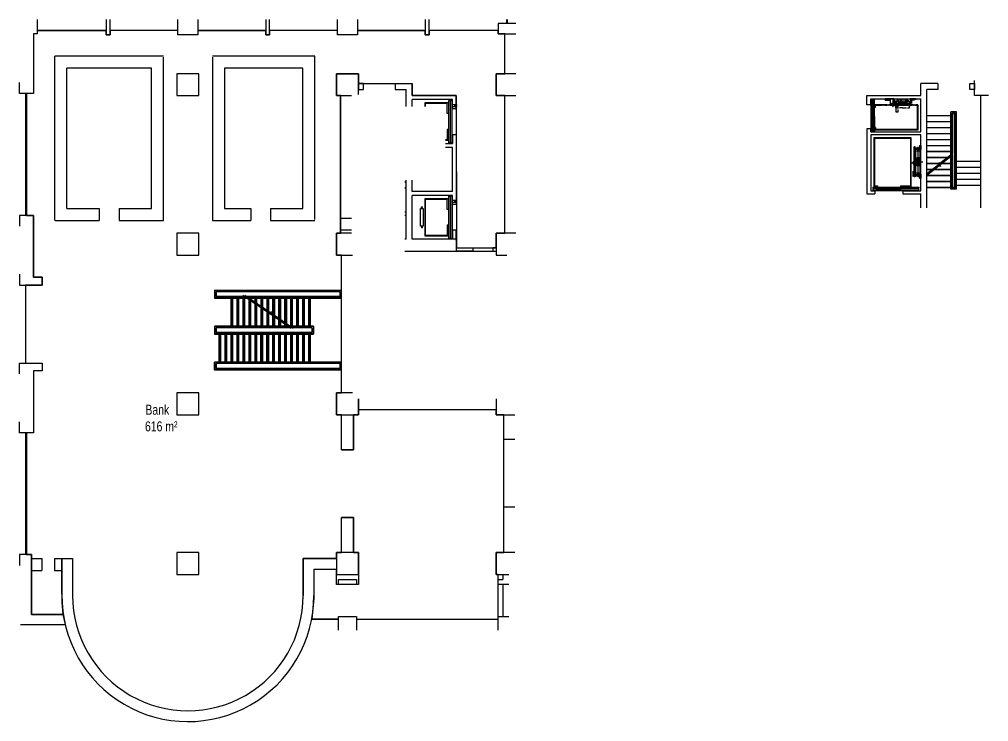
# Model space of a CAD drawing. Header units: millimetres. Extents: x 1343265 to 1391865, y 181709 to 216899.
import ezdxf

# ---------------------------------------------------------------- set-up
doc = ezdxf.new("R2010")
doc.units = ezdxf.units.MM
doc.linetypes.add('HIDDEN2', pattern=[4.7625, 3.175, -1.5875])
doc.linetypes.add('PHANTOMX2', pattern=[127, 63.5, -12.7, 12.7, -12.7, 12.7, -12.7])
doc.layers.add('Beton', color=85, linetype='Continuous', lineweight=5)
for name, color, linetype in [('Bunker divarlar', 85, 'Continuous'), ('Divar-esas', 7, 'Continuous'), ('Divar-komek', 7, 'Continuous'), ('Lift', 7, 'Continuous'), ('Meheccer', 7, 'Continuous'), ('OFFICE_BOUNDARY', 3, 'Continuous'), ('Pillekan', 7, 'Continuous'), ('plita 2', 7, 'Continuous'), ('sutun1', 7, 'Continuous')]:
    doc.layers.add(name, color=color, linetype=linetype)
doc.styles.add('Yazilar', font='txt', dxfattribs={"width": 0.75})

msp = doc.modelspace()

# ---------------------------------------------------------------- linework, layer by layer
for p, q in [((1363436, 207489), (1363410, 207489)), ((1363410, 207485), (1363410, 207489)), ((1363432, 207485), (1363410, 207485)), ((1363436, 207433), (1363436, 207481)), ((1363440, 207437), (1363440, 207485)), ((1363460, 207429), (1363440, 207429)), ((1363456, 207433), (1363444, 207433)), ((1363460, 207437), (1363460, 207485)), ((1363490, 207489), (1363464, 207489)), ((1363464, 207433), (1363464, 207481)), ((1363490, 207485), (1363468, 207485)), ((1363490, 207485), (1363490, 207489)), ((1363410, 206473), (1363410, 206469)), ((1363410, 206473), (1363432, 206473)), ((1363410, 206469), (1363436, 206469)), ((1363436, 206525), (1363436, 206477)), ((1363440, 206529), (1363460, 206529)), ((1363440, 206521), (1363440, 206473)), ((1363444, 206525), (1363456, 206525)), ((1363460, 206521), (1363460, 206473)), ((1363464, 206525), (1363464, 206477)), ((1363464, 206469), (1363490, 206469)), ((1363468, 206473), (1363490, 206473)), ((1363490, 206473), (1363490, 206469))]:
    msp.add_line(p, q)
at = {"extrusion": (0, 0, -1)}
for centre, start, end in [((-1363432, 207481), 90, 180), ((-1363436, 207485), 90, 180), ((-1363440, 207433), -90, 0), ((-1363444, 207437), -90, 0), ((-1363456, 207437), 180, -90), ((-1363464, 207485), 0, 90), ((-1363460, 207433), 180, -90), ((-1363468, 207481), 0, 90), ((-1363432, 206477), 180, -90), ((-1363440, 206525), 0, 90), ((-1363436, 206473), 180, -90), ((-1363444, 206521), 0, 90), ((-1363456, 206521), 90, 180), ((-1363460, 206525), 90, 180), ((-1363464, 206473), -90, 0), ((-1363468, 206477), -90, 0)]:
    msp.add_arc(centre, 4, start, end, dxfattribs=at)
at = {"layer": 'Beton', "linetype": 'HIDDEN2'}
for p, q in [((1353865, 201529), (1353865, 202929)), ((1353915, 201529), (1353915, 202929)), ((1354165, 201529), (1354165, 202929)), ((1354215, 201529), (1354215, 202929)), ((1354465, 201529), (1354465, 202929)), ((1354515, 201529), (1354515, 202929)), ((1354765, 201529), (1354765, 202869)), ((1354815, 202905), (1354815, 202929)), ((1354815, 201529), (1354815, 202835)), ((1355065, 202734), (1355065, 202929)), ((1355065, 201529), (1355065, 202664)), ((1355115, 202700), (1355115, 202929)), ((1355365, 202529), (1355365, 202929)), ((1355415, 202495), (1355415, 202929)), ((1355665, 202324), (1355665, 202929)), ((1355715, 202290), (1355715, 202929)), ((1355965, 202119), (1355965, 202929)), ((1356015, 202085), (1356015, 202929)), ((1356265, 201914), (1356265, 202929)), ((1356315, 201879), (1356315, 202929)), ((1356565, 201709), (1356565, 202929)), ((1356615, 201674), (1356615, 202929)), ((1356865, 201529), (1356865, 202929)), ((1356915, 201529), (1356915, 202929)), ((1357165, 201529), (1357165, 202929)), ((1357215, 201529), (1357215, 202929)), ((1357465, 201529), (1357465, 202929)), ((1357515, 201529), (1357515, 202929)), ((1357765, 201529), (1357765, 202929)), ((1357815, 201529), (1357815, 202929)), ((1355115, 201529), (1355115, 202630)), ((1355365, 201529), (1355365, 202459)), ((1355415, 201529), (1355415, 202425)), ((1355665, 201529), (1355665, 202254)), ((1355715, 201529), (1355715, 202219)), ((1355965, 201529), (1355965, 202049)), ((1356015, 201529), (1356015, 202014)), ((1356265, 201529), (1356265, 201843)), ((1356315, 201529), (1356315, 201809)), ((1356565, 201529), (1356565, 201638)), ((1356615, 201529), (1356615, 201604)), ((1353315, 201129), (1353315, 199729)), ((1353365, 201129), (1353365, 199729)), ((1353615, 201129), (1353615, 199729)), ((1353665, 201129), (1353665, 199729)), ((1353915, 201129), (1353915, 199729)), ((1353965, 201129), (1353965, 199729)), ((1354215, 201129), (1354215, 199729)), ((1354265, 201129), (1354265, 199729)), ((1354515, 201129), (1354515, 199729)), ((1354565, 201129), (1354565, 199729)), ((1354815, 201129), (1354815, 199729)), ((1354865, 201129), (1354865, 199729)), ((1355115, 201129), (1355115, 199729)), ((1355165, 201129), (1355165, 199729)), ((1355415, 201129), (1355415, 199729)), ((1355465, 201129), (1355465, 199729)), ((1355715, 201129), (1355715, 199729)), ((1355765, 201129), (1355765, 199729)), ((1356015, 201129), (1356015, 199729)), ((1356065, 201129), (1356065, 199729)), ((1356315, 201129), (1356315, 199729)), ((1356365, 201129), (1356365, 199729)), ((1356615, 201129), (1356615, 199729)), ((1356665, 201129), (1356665, 199729)), ((1356915, 201129), (1356915, 199729)), ((1356965, 201129), (1356965, 199729)), ((1357215, 201129), (1357215, 199729)), ((1357265, 201129), (1357265, 199729)), ((1357515, 201129), (1357515, 199729)), ((1357565, 201129), (1357565, 199729)), ((1357815, 201129), (1357815, 199729)), ((1357865, 201129), (1357865, 199729))]:
    msp.add_line(p, q, dxfattribs=at)
at = {"layer": 'Bunker divarlar'}
for p, q in [((1345045, 206829), (1345045, 215059)), ((1346276, 215059), (1345045, 215059)), ((1350485, 215059), (1345345, 215059)), ((1350485, 206829), (1350485, 215009)), ((1358085, 215059), (1352945, 215059)), ((1352945, 215009), (1352945, 206829)), ((1358085, 206879), (1358085, 215059)), ((1345645, 207429), (1345645, 214459)), ((1349885, 214459), (1345645, 214459)), ((1349885, 207429), (1349885, 214459)), ((1357485, 214459), (1353545, 214459)), ((1353545, 214459), (1353545, 207429)), ((1357485, 207429), (1357485, 214459)), ((1345645, 207429), (1347265, 207429)), ((1348265, 207429), (1349885, 207429)), ((1353545, 207429), (1354865, 207429)), ((1355865, 207429), (1357485, 207429)), ((1345057, 206829), (1347265, 206829)), ((1348265, 206829), (1350485, 206829)), ((1352945, 206829), (1354865, 206829)), ((1355865, 206829), (1358085, 206829))]:
    msp.add_line(p, q, dxfattribs=at)
for points in [[(1347265, 207429), (1347265, 206829)], [(1348265, 207429), (1348265, 206829)], [(1354865, 207429), (1354865, 206829)], [(1355865, 207429), (1355865, 206829)]]:
    msp.add_lwpolyline(points, dxfattribs=at)
at = {"layer": 'Divar-esas'}
for p, q in [((1362665, 207239), (1362585, 207239)), ((1362665, 207079), (1362585, 207079))]:
    msp.add_line(p, q, dxfattribs=at)
at = {"layer": 'Divar-komek'}
msp.add_line((1359365, 206929), (1359365, 206329), dxfattribs=at)
at = {"layer": 'Lift'}
for p, q in [((1385985, 212904), (1386045, 212904)), ((1385985, 211304), (1385985, 212904)), ((1386045, 212904), (1386045, 212029)), ((1386135, 212909), (1386075, 212909)), ((1386075, 212029), (1386075, 212909)), ((1386135, 212029), (1386135, 212909)), ((1386681, 212859), (1386681, 212929)), ((1363590, 212710), (1363590, 212529)), ((1364800, 212710), (1363590, 212710)), ((1363620, 212679), (1363620, 212529)), ((1364720, 212679), (1363620, 212679)), ((1364720, 212179), (1364720, 212679)), ((1364800, 210719), (1364800, 212839)), ((1364800, 212839), (1364860, 212839)), ((1364860, 212839), (1364860, 210719)), ((1364890, 210709), (1364890, 212849)), ((1364890, 212849), (1364945, 212849)), ((1364890, 212849), (1364945, 212849)), ((1364945, 212849), (1364945, 210709)), ((1385994, 212029), (1385994, 212579)), ((1385994, 212579), (1386026, 212579)), ((1386026, 212029), (1386026, 212579)), ((1386099, 212579), (1386131, 212579)), ((1386099, 212029), (1386099, 212579)), ((1386131, 212029), (1386131, 212579)), ((1386190, 212479), (1386135, 212479)), ((1386190, 212479), (1386190, 212579)), ((1388290, 212579), (1388290, 211379)), ((1388320, 212610), (1388320, 211348)), ((1364800, 212179), (1364720, 212179)), ((1385994, 212029), (1385994, 211529)), ((1385994, 212029), (1386026, 212029)), ((1386026, 212029), (1386026, 211529)), ((1386045, 211304), (1386045, 212029)), ((1386075, 212029), (1386075, 211299)), ((1386099, 212029), (1386131, 212029)), ((1386099, 212029), (1386099, 211529)), ((1386131, 212029), (1386131, 211529)), ((1386135, 212029), (1386135, 211299)), ((1385994, 211529), (1386026, 211529)), ((1386099, 211529), (1386131, 211529)), ((1386190, 211479), (1386135, 211479)), ((1386190, 211479), (1386190, 211379)), ((1364800, 211379), (1364720, 211379)), ((1364720, 211379), (1364720, 210879)), ((1385985, 211304), (1386045, 211304)), ((1386135, 211299), (1386075, 211299)), ((1386109, 210984), (1386109, 208499)), ((1386109, 210984), (1387971, 210984)), ((1388320, 211348), (1386135, 211348)), ((1386140, 210954), (1386140, 208554)), ((1386140, 210954), (1387940, 210954)), ((1388290, 211379), (1386190, 211379)), ((1387940, 210954), (1387940, 208554)), ((1387971, 210984), (1387971, 208499)), ((1364627, 210879), (1364720, 210879)), ((1364627, 210848), (1364800, 210848)), ((1364860, 210719), (1364800, 210719)), ((1364945, 210709), (1364890, 210709)), ((1388189, 210506), (1388139, 210506)), ((1388139, 209016), (1388139, 210506)), ((1388142, 209016), (1388142, 210506)), ((1388149, 210465), (1388455, 210465)), ((1388149, 210400), (1388149, 210465)), ((1388189, 210465), (1388189, 210506)), ((1388324, 210511), (1388324, 209011)), ((1388400, 210585), (1388400, 210465)), ((1388400, 210585), (1388465, 210585)), ((1388455, 210465), (1388455, 210400)), ((1388459, 210585), (1388459, 210385)), ((1388465, 210585), (1388465, 210385)), ((1388149, 210406), (1388455, 210406)), ((1388149, 210400), (1388455, 210400)), ((1388189, 210400), (1388189, 209122)), ((1388219, 210311), (1388429, 210311)), ((1388219, 209211), (1388219, 210311)), ((1388258, 209961), (1388258, 209561)), ((1388391, 209961), (1388258, 209961)), ((1388261, 210400), (1388388, 210400)), ((1388261, 210396), (1388261, 210400)), ((1388313, 210389), (1388264, 210392)), ((1388316, 210312), (1388316, 210355)), ((1388317, 210311), (1388316, 210312)), ((1388331, 210311), (1388317, 210311)), ((1388331, 210311), (1388317, 210311)), ((1388319, 210360), (1388319, 210382)), ((1388329, 210360), (1388329, 210382)), ((1388331, 210311), (1388332, 210312)), ((1388332, 210312), (1388332, 210355)), ((1388384, 210392), (1388336, 210389)), ((1388388, 210396), (1388388, 210400)), ((1388391, 209961), (1388391, 209561)), ((1388400, 210400), (1388400, 210385)), ((1388400, 210385), (1388465, 210385)), ((1388429, 209211), (1388429, 210311)), ((1388010, 209718), (1388011, 209719)), ((1388010, 209718), (1388010, 209704)), ((1388010, 209718), (1388010, 209704)), ((1388010, 209704), (1388010, 209718)), ((1388010, 209704), (1388011, 209703)), ((1388011, 209719), (1388055, 209719)), ((1388011, 209703), (1388055, 209703)), ((1388059, 209716), (1388081, 209716)), ((1388059, 209706), (1388081, 209706)), ((1388091, 209771), (1388088, 209722)), ((1388088, 209699), (1388091, 209651)), ((1388095, 209774), (1388099, 209774)), ((1388095, 209647), (1388099, 209647)), ((1388099, 209647), (1388099, 209774)), ((1388169, 209761), (1388565, 209761)), ((1388391, 209561), (1388258, 209561)), ((1388045, 209261), (1388105, 209261)), ((1388045, 209061), (1388105, 209061)), ((1388075, 209031), (1388075, 209291)), ((1388189, 209016), (1388139, 209016)), ((1388149, 209057), (1388149, 209122)), ((1388149, 209122), (1388455, 209122)), ((1388149, 209116), (1388455, 209116)), ((1388149, 209057), (1388455, 209057)), ((1388189, 209057), (1388189, 209016)), ((1388219, 209211), (1388429, 209211)), ((1388261, 209126), (1388261, 209122)), ((1388261, 209122), (1388388, 209122)), ((1388313, 209133), (1388264, 209130)), ((1388317, 209211), (1388316, 209210)), ((1388316, 209210), (1388316, 209166)), ((1388331, 209211), (1388317, 209211)), ((1388331, 209211), (1388317, 209211)), ((1388319, 209162), (1388319, 209140)), ((1388329, 209162), (1388329, 209140)), ((1388331, 209211), (1388332, 209210)), ((1388332, 209210), (1388332, 209166)), ((1388384, 209130), (1388336, 209133)), ((1388388, 209126), (1388388, 209122)), ((1388400, 209137), (1388465, 209137)), ((1388400, 209122), (1388400, 209137)), ((1388400, 208937), (1388400, 209057)), ((1388455, 209057), (1388455, 209122)), ((1388459, 208937), (1388459, 209137)), ((1388465, 209137), (1388465, 208937)), ((1386065, 208499), (1386065, 208439)), ((1386065, 208499), (1388365, 208499)), ((1386140, 208554), (1386290, 208554)), ((1386265, 208463), (1386265, 208495)), ((1386265, 208495), (1387465, 208495)), ((1386290, 208554), (1386290, 208499)), ((1386865, 208463), (1386865, 208495)), ((1387440, 208554), (1387940, 208554)), ((1387440, 208554), (1387440, 208499)), ((1387465, 208463), (1387465, 208495)), ((1388365, 208499), (1388365, 208439)), ((1388400, 208937), (1388465, 208937)), ((1364800, 205919), (1364800, 208039)), ((1364800, 208039), (1364860, 208039)), ((1364860, 208039), (1364860, 205919)), ((1364890, 205909), (1364890, 208049)), ((1364890, 208049), (1364945, 208049)), ((1364890, 208049), (1364945, 208049)), ((1364945, 208049), (1364945, 205909)), ((1386065, 208439), (1388365, 208439)), ((1386070, 208349), (1386070, 208409)), ((1388360, 208409), (1386070, 208409)), ((1386070, 208349), (1388360, 208349)), ((1386265, 208463), (1387465, 208463)), ((1387465, 208390), (1386265, 208390)), ((1386265, 208358), (1386265, 208390)), ((1387465, 208358), (1386265, 208358)), ((1386865, 208358), (1386865, 208390)), ((1387465, 208358), (1387465, 208390)), ((1388360, 208349), (1388360, 208409)), ((1363590, 207910), (1363590, 206048)), ((1364800, 207910), (1363590, 207910)), ((1363620, 207879), (1363620, 206079)), ((1364720, 207879), (1363620, 207879)), ((1364720, 207379), (1364720, 207879)), ((1364800, 207379), (1364720, 207379)), ((1364800, 206579), (1364720, 206579)), ((1364720, 206579), (1364720, 206079)), ((1363620, 206079), (1364720, 206079)), ((1363590, 206048), (1364800, 206048)), ((1364860, 205919), (1364800, 205919)), ((1364945, 205909), (1364890, 205909))]:
    msp.add_line(p, q, dxfattribs=at)
at = {"layer": 'Lift', "linetype": 'PHANTOMX2', "ltscale": 2}
for p, q in [((1386681, 212929), (1387151, 212929)), ((1387073, 212716), (1387073, 212929)), ((1387083, 212716), (1387083, 212929)), ((1387151, 212621), (1387151, 212929)), ((1387803, 212885), (1387303, 212885)), ((1387303, 212819), (1387303, 212885)), ((1387803, 212819), (1387803, 212885)), ((1387935, 212929), (1387935, 212864)), ((1387935, 212929), (1388200, 212929)), ((1388003, 212716), (1388003, 212929)), ((1388013, 212716), (1388013, 212929)), ((1388200, 212929), (1388200, 212864)), ((1388320, 212610), (1386135, 212610)), ((1388290, 212579), (1386190, 212579)), ((1386681, 212859), (1386956, 212859)), ((1386946, 212849), (1386956, 212849)), ((1386946, 212621), (1386946, 212849)), ((1386946, 212621), (1386958, 212621)), ((1387118, 212686), (1386958, 212686)), ((1386958, 212591), (1386958, 212686)), ((1387153, 212595), (1386958, 212595)), ((1387153, 212591), (1386958, 212591)), ((1387078, 212591), (1387034, 212591)), ((1387034, 212591), (1387034, 212590)), ((1387041, 212582), (1387070, 212580)), ((1387070, 212562), (1387074, 212566)), ((1387070, 212530), (1387070, 212562)), ((1387070, 212530), (1387071, 212529)), ((1387078, 212529), (1387071, 212529)), ((1387074, 212566), (1387074, 212575)), ((1387078, 212591), (1387123, 212591)), ((1387078, 212529), (1387085, 212529)), ((1387082, 212566), (1387082, 212575)), ((1387086, 212562), (1387082, 212566)), ((1387086, 212530), (1387085, 212529)), ((1387086, 212530), (1387086, 212562)), ((1387115, 212582), (1387087, 212580)), ((1387118, 212628), (1387118, 212686)), ((1387123, 212591), (1387123, 212590)), ((1387153, 212621), (1387125, 212621)), ((1387126, 212621), (1387151, 212621)), ((1387151, 212827), (1387166, 212827)), ((1387151, 212642), (1387166, 212642)), ((1387153, 212591), (1387153, 212621)), ((1387162, 212827), (1387162, 212642)), ((1387166, 212642), (1387166, 212827)), ((1387166, 212735), (1387166, 212779)), ((1387166, 212779), (1387167, 212779)), ((1387166, 212735), (1387166, 212690)), ((1387166, 212690), (1387167, 212690)), ((1387175, 212772), (1387177, 212743)), ((1387175, 212698), (1387177, 212726)), ((1387191, 212739), (1387182, 212739)), ((1387191, 212731), (1387182, 212731)), ((1387195, 212743), (1387191, 212739)), ((1387195, 212727), (1387191, 212731)), ((1387198, 212759), (1387193, 212759)), ((1387193, 212753), (1387193, 212759)), ((1387196, 212753), (1387193, 212753)), ((1387199, 212716), (1387194, 212716)), ((1387194, 212710), (1387194, 212716)), ((1387198, 212710), (1387194, 212710)), ((1387227, 212743), (1387195, 212743)), ((1387227, 212727), (1387195, 212727)), ((1387196, 212753), (1387196, 212743)), ((1387229, 212743), (1387196, 212743)), ((1387198, 212775), (1387228, 212805)), ((1387198, 212775), (1387198, 212759)), ((1387198, 212710), (1387198, 212695)), ((1387198, 212695), (1387228, 212665)), ((1387229, 212726), (1387199, 212726)), ((1387199, 212720), (1387199, 212726)), ((1387199, 212716), (1387199, 212720)), ((1387348, 212792), (1387205, 212792)), ((1387205, 212782), (1387205, 212792)), ((1387205, 212688), (1387205, 212677)), ((1387348, 212677), (1387205, 212677)), ((1387211, 212543), (1387208, 212543)), ((1387208, 212466), (1387208, 212543)), ((1387211, 212466), (1387208, 212466)), ((1387211, 212586), (1387211, 212561)), ((1387211, 212586), (1387221, 212586)), ((1387211, 212561), (1387211, 212543)), ((1387211, 212466), (1387211, 212463)), ((1387553, 212463), (1387211, 212463)), ((1387227, 212743), (1387228, 212742)), ((1387227, 212727), (1387228, 212728)), ((1387308, 212805), (1387228, 212805)), ((1387228, 212735), (1387228, 212742)), ((1387228, 212735), (1387228, 212728)), ((1387308, 212665), (1387228, 212665)), ((1387229, 212726), (1387229, 212743)), ((1387248, 212601), (1387236, 212601)), ((1387238, 212805), (1387238, 212810)), ((1387238, 212660), (1387238, 212665)), ((1387248, 212601), (1387248, 212658)), ((1387253, 212825), (1387298, 212825)), ((1387253, 212663), (1387257, 212663)), ((1387253, 212645), (1387298, 212645)), ((1387257, 212667), (1387257, 212663)), ((1387257, 212667), (1387341, 212667)), ((1387298, 212825), (1387298, 212819)), ((1387303, 212819), (1387298, 212819)), ((1387361, 212651), (1387298, 212651)), ((1387298, 212651), (1387298, 212645)), ((1387803, 212825), (1387303, 212825)), ((1387303, 212819), (1387303, 212825)), ((1387308, 212805), (1387308, 212792)), ((1387308, 212677), (1387308, 212665)), ((1387341, 212671), (1387342, 212672)), ((1387341, 212667), (1387341, 212671)), ((1387458, 212672), (1387342, 212672)), ((1387348, 212735), (1387348, 212792)), ((1387348, 212772), (1387758, 212772)), ((1387348, 212735), (1387348, 212677)), ((1387348, 212697), (1387758, 212697)), ((1387408, 212585), (1387361, 212651)), ((1387803, 212585), (1387408, 212585)), ((1387648, 212680), (1387458, 212680)), ((1387458, 212672), (1387458, 212680)), ((1387553, 212463), (1387895, 212463)), ((1387648, 212672), (1387648, 212680)), ((1387648, 212672), (1387765, 212672)), ((1387758, 212735), (1387758, 212792)), ((1387758, 212792), (1387901, 212792)), ((1387758, 212735), (1387758, 212677)), ((1387758, 212677), (1387901, 212677)), ((1387765, 212671), (1387765, 212672)), ((1387765, 212667), (1387765, 212671)), ((1387849, 212667), (1387765, 212667)), ((1387798, 212805), (1387798, 212792)), ((1387798, 212805), (1387878, 212805)), ((1387798, 212677), (1387798, 212665)), ((1387798, 212665), (1387878, 212665)), ((1387803, 212819), (1387803, 212825)), ((1387803, 212819), (1387808, 212819)), ((1387803, 212651), (1387803, 212585)), ((1387808, 212651), (1387803, 212651)), ((1387808, 212825), (1387808, 212819)), ((1387853, 212825), (1387808, 212825)), ((1387808, 212651), (1387808, 212645)), ((1387853, 212645), (1387808, 212645)), ((1387849, 212667), (1387849, 212663)), ((1387853, 212663), (1387849, 212663)), ((1387858, 212601), (1387858, 212658)), ((1387858, 212601), (1387871, 212601)), ((1387868, 212805), (1387868, 212810)), ((1387868, 212660), (1387868, 212665)), ((1387877, 212743), (1387910, 212743)), ((1387877, 212726), (1387877, 212743)), ((1387877, 212726), (1387907, 212726)), ((1387908, 212775), (1387878, 212805)), ((1387879, 212743), (1387878, 212742)), ((1387878, 212735), (1387878, 212742)), ((1387878, 212735), (1387878, 212728)), ((1387879, 212727), (1387878, 212728)), ((1387908, 212695), (1387878, 212665)), ((1387879, 212743), (1387912, 212743)), ((1387879, 212727), (1387912, 212727)), ((1387895, 212586), (1387886, 212586)), ((1387895, 212586), (1387895, 212561)), ((1387895, 212561), (1387895, 212543)), ((1387895, 212543), (1387898, 212543)), ((1387895, 212466), (1387895, 212463)), ((1387895, 212466), (1387898, 212466)), ((1387898, 212466), (1387898, 212543)), ((1387901, 212782), (1387901, 212792)), ((1387901, 212688), (1387901, 212677)), ((1387907, 212720), (1387907, 212726)), ((1387907, 212716), (1387907, 212720)), ((1387907, 212716), (1387912, 212716)), ((1387908, 212775), (1387908, 212759)), ((1387908, 212759), (1387913, 212759)), ((1387908, 212710), (1387908, 212695)), ((1387908, 212710), (1387912, 212710)), ((1387910, 212753), (1387910, 212743)), ((1387910, 212753), (1387913, 212753)), ((1387912, 212743), (1387916, 212739)), ((1387912, 212727), (1387916, 212731)), ((1387912, 212710), (1387912, 212716)), ((1387913, 212753), (1387913, 212759)), ((1387916, 212739), (1387924, 212739)), ((1387916, 212731), (1387924, 212731)), ((1387932, 212772), (1387929, 212743)), ((1387932, 212698), (1387929, 212726)), ((1387935, 212864), (1387945, 212864)), ((1387940, 212827), (1387940, 212642)), ((1387945, 212827), (1387940, 212827)), ((1387940, 212735), (1387940, 212779)), ((1387940, 212779), (1387940, 212779)), ((1387940, 212735), (1387940, 212690)), ((1387940, 212690), (1387940, 212690)), ((1388000, 212642), (1387940, 212642)), ((1387945, 212864), (1387945, 212827)), ((1387945, 212864), (1387995, 212864)), ((1387945, 212642), (1387945, 212827)), ((1387995, 212827), (1387945, 212827)), ((1387945, 212827), (1387945, 212645)), ((1387995, 212864), (1388200, 212864)), ((1387995, 212844), (1387995, 212827)), ((1388000, 212827), (1387995, 212827)), ((1388000, 212827), (1388000, 212642)), ((1388005, 212854), (1388010, 212854)), ((1388010, 212864), (1388010, 212854))]:
    msp.add_line(p, q, dxfattribs=at)
at = {"layer": 'Lift', "linetype": 'Continuous'}
for p, q in [((1364975, 212634), (1365145, 212634)), ((1365145, 212524), (1364975, 212524)), ((1365090, 212614), (1365175, 212614)), ((1365090, 212614), (1365090, 212544)), ((1365090, 212544), (1365175, 212544)), ((1365145, 212634), (1365145, 212614)), ((1365145, 212544), (1365145, 212524)), ((1365175, 212624), (1365178, 212624)), ((1365175, 212534), (1365178, 212534)), ((1365178, 212624), (1365178, 212534)), ((1364975, 207834), (1365145, 207834)), ((1365145, 207724), (1364975, 207724)), ((1365090, 207814), (1365175, 207814)), ((1365090, 207814), (1365090, 207744)), ((1365090, 207744), (1365175, 207744)), ((1365145, 207834), (1365145, 207814)), ((1365145, 207744), (1365145, 207724)), ((1365175, 207824), (1365178, 207824)), ((1365175, 207734), (1365178, 207734)), ((1365178, 207824), (1365178, 207734))]:
    msp.add_line(p, q, dxfattribs=at)
at = {"layer": 'Lift', "linetype": 'PHANTOMX2', "ltscale": 2}
msp.add_lwpolyline([(1387237, 212250), (1387237, 212570), (1387320, 212570), (1387320, 212250)], close=True, dxfattribs=at)
at = {"layer": 'Lift', "extrusion": (0, 0, -1)}
msp.add_lwpolyline([(-1363515, 206529), (-1363385, 206529), (-1363385, 207429), (-1363515, 207429)], close=True, dxfattribs=at)
for centre in [(-1388075, 209261), (-1388075, 209061)]:
    msp.add_circle(centre, 4, dxfattribs=at)
at = {"layer": 'Lift', "linetype": 'PHANTOMX2', "ltscale": 2}
for centre, radius, start, end in [((1386956, 212854), 5, -90, 90), ((1387042, 212590), 8, 180, -94.5177), ((1387069, 212575), 5, 0, 85.4823), ((1387087, 212575), 5, 94.5177, 180), ((1387115, 212590), 8, -85.4823, 0), ((1387125, 212628), 7, 180, -90), ((1387167, 212771), 8, 4.5177, 90), ((1387167, 212698), 8, -90, -4.5177), ((1387182, 212744), 5, -175.4823, -90), ((1387182, 212726), 5, 90, 175.4823), ((1387236, 212586), 15, 90, 180), ((1387253, 212810), 15, 109.4712, 180), ((1387253, 212660), 15, 180, -109.4712), ((1387253, 212810), 15, 90, 109.4712), ((1387253, 212658), 5, 90, 180), ((1387253, 212660), 15, -109.4712, -90), ((1387853, 212810), 15, 0, 90), ((1387853, 212658), 5, 0, 90), ((1387853, 212660), 15, -90, 0), ((1387871, 212586), 15, 0, 90), ((1388005, 212844), 10, 90, 180)]:
    msp.add_arc(centre, radius, start, end, dxfattribs=at)
at = {"layer": 'Lift', "extrusion": (0, 0, -1)}
for centre, radius, start, end in [((-1388265, 210396), 4, -86.869, 0), ((-1388312, 210382), 7, 93.131, 180), ((-1388314, 210360), 5, 180, -114.3305), ((-1388336, 210382), 7, 0, 86.869), ((-1388334, 210360), 5, -65.6695, 0), ((-1388384, 210396), 4, 180, -93.131), ((-1388059, 209721), 5, -90, -24.3305), ((-1388059, 209701), 5, 24.3305, 90), ((-1388081, 209723), 7, -176.869, -90), ((-1388081, 209699), 7, 90, 176.869), ((-1388095, 209770), 4, 3.131, 90), ((-1388095, 209651), 4, -90, -3.131), ((-1388265, 209126), 4, 0, 86.869), ((-1388312, 209140), 7, 180, -93.131), ((-1388314, 209162), 5, 114.3305, 180), ((-1388334, 209162), 5, 0, 65.6695), ((-1388336, 209140), 7, -86.869, 0), ((-1388384, 209126), 4, 93.131, 180)]:
    msp.add_arc(centre, radius, start, end, dxfattribs=at)
at = {"layer": 'Lift', "linetype": 'PHANTOMX2', "ltscale": 2, "extrusion": (0, 0, -1)}
for centre, major_axis, start_param, end_param in [((1387924, 212744), (3.54, -3.54), 5.576636, 0.785398), ((1387924, 212726), (-3.54, -3.54), 2.356194, 3.848142), ((1387940, 212771), (5.66, -5.66), 2.435043, 3.926991), ((1387940, 212698), (5.66, -5.66), 0.785398, 2.277346)]:
    msp.add_ellipse(centre, major_axis=major_axis, ratio=1, start_param=start_param, end_param=end_param, dxfattribs=at)
at = {"layer": 'Meheccer'}
for p, q in [((1389975, 210107), (1389975, 212269)), ((1390255, 212269), (1389975, 212269)), ((1390035, 210154), (1390035, 212209)), ((1390195, 212209), (1390035, 212209)), ((1390195, 208449), (1390195, 212209)), ((1390255, 208389), (1390255, 212269)), ((1389975, 208389), (1389975, 210033)), ((1390035, 208449), (1390035, 210080)), ((1390255, 208389), (1389975, 208389)), ((1390195, 208449), (1390035, 208449)), ((1353065, 203319), (1353065, 202939)), ((1359405, 203319), (1353065, 203319)), ((1353135, 203249), (1353135, 203009)), ((1359335, 203249), (1353135, 203249)), ((1359335, 203249), (1359335, 202939)), ((1359405, 202939), (1359405, 203319)), ((1354663, 202939), (1353065, 202939)), ((1354561, 203009), (1353135, 203009)), ((1359335, 203009), (1354663, 203009)), ((1359405, 202939), (1354766, 202939)), ((1353065, 201519), (1353065, 201139)), ((1356740, 201519), (1353065, 201519)), ((1353135, 201449), (1353135, 201209)), ((1356842, 201449), (1353135, 201449)), ((1357935, 201209), (1353135, 201209)), ((1358005, 201519), (1356843, 201519)), ((1357935, 201449), (1356945, 201449)), ((1357935, 201449), (1357935, 201209)), ((1358005, 201519), (1358005, 201139)), ((1358005, 201139), (1353065, 201139)), ((1353065, 199719), (1353065, 199339)), ((1359405, 199719), (1353065, 199719)), ((1359405, 199339), (1353065, 199339)), ((1353135, 199649), (1353135, 199409)), ((1359335, 199649), (1353135, 199649)), ((1359335, 199409), (1353135, 199409)), ((1359335, 199719), (1359335, 199409)), ((1359405, 199339), (1359405, 199719))]:
    msp.add_line(p, q, dxfattribs=at)
for centre, radius in [((1390005, 211614), 25), ((1390005, 211614), 5), ((1390005, 210714), 25), ((1390005, 209814), 25), ((1390005, 209814), 5), ((1390225, 209044), 25), ((1390005, 208914), 25), ((1390005, 208914), 5)]:
    msp.add_circle(centre, radius, dxfattribs=at)
at = {"layer": 'Meheccer', "linetype": 'HIDDEN2'}
for centre in [(1390005, 210714), (1390225, 209044)]:
    msp.add_circle(centre, 5, dxfattribs=at)
at = {"layer": 'OFFICE_BOUNDARY'}
msp.add_lwpolyline([(1367615, 216179), (1367265, 216179), (1367265, 216349), (1363815, 216349), (1363815, 216129), (1363615, 216129), (1363615, 216349), (1360215, 216349), (1360215, 216129), (1359215, 216129), (1359215, 216349), (1355815, 216349), (1355815, 216129), (1355615, 216129), (1355615, 216349), (1352215, 216349), (1352215, 216129), (1351215, 216129), (1351215, 216349), (1347815, 216349), (1347815, 216129), (1347615, 216129), (1347615, 216349), (1344165, 216349), (1344165, 216179), (1343965, 216179), (1343965, 213179), (1343615, 213179), (1343615, 207079), (1343965, 207079), (1343965, 203979), (1344415, 203979), (1344415, 203579), (1343575, 203579), (1343575, 199679), (1344415, 199679), (1344415, 199279), (1343965, 199279), (1343965, 196179), (1343615, 196179), (1343615, 190079), (1343865, 190079), (1343865, 189879), (1343865, 187079), (1345467, 187079), (1345404, 187696), (1345404, 189879), (1345935, 189879), (1345935, 188029), (1345948, 187644), (1345986, 187263), (1346049, 186889), (1346135, 186521), (1346245, 186161), (1346378, 185810), (1346533, 185469), (1346710, 185139), (1346907, 184821), (1347125, 184516), (1347362, 184226), (1347619, 183951), (1347894, 183692), (1348188, 183450), (1348498, 183227), (1348825, 183023), (1349165, 182842), (1349514, 182684), (1349869, 182551), (1350231, 182442), (1350598, 182358), (1350968, 182297), (1351341, 182261), (1351715, 182249), (1352089, 182261), (1352462, 182297), (1352832, 182358), (1353199, 182442), (1353561, 182551), (1353917, 182684), (1354265, 182842), (1354605, 183023), (1354932, 183227), (1355243, 183450), (1355536, 183692), (1355811, 183951), (1356068, 184226), (1356305, 184516), (1356523, 184821), (1356721, 185139), (1356897, 185469), (1357052, 185810), (1357185, 186161), (1357295, 186521), (1357382, 186889), (1357444, 187263), (1357482, 187644), (1357495, 188029), (1357495, 189879), (1359165, 189879), (1359165, 190179), (1359415, 190179), (1359415, 191929), (1360015, 191929), (1360015, 190179), (1360265, 190179), (1360265, 188579), (1359165, 188579), (1359165, 189339), (1358035, 189339), (1358034, 187885), (1357922, 186839), (1359265, 186839), (1359265, 186979), (1360165, 186979), (1360165, 186839), (1367265, 186839), (1367265, 186979), (1367265, 189079), (1367165, 189079), (1367165, 190179), (1367565, 190179), (1367565, 192459), (1367565, 197079), (1367165, 197079), (1367165, 197329), (1360265, 197329), (1360265, 197079), (1360015, 197079), (1360015, 195329), (1359415, 195329), (1359415, 197079), (1359165, 197079), (1359165, 198179), (1359415, 198179), (1359415, 205079), (1359165, 205079), (1359165, 206179), (1359365, 206179), (1359365, 213079), (1359165, 213079), (1359165, 214179), (1360265, 214179), (1360265, 213679), (1362965, 213679), (1362965, 213079), (1365175, 213079), (1365181, 205449), (1367165, 205449), (1367165, 206179), (1367615, 206179), (1367615, 213079), (1367165, 213079), (1367165, 214179), (1367615, 214179), (1367615, 216179)], close=True, dxfattribs=at)
at = {"layer": 'Pillekan'}
for p, q in [((1389975, 212071), (1388765, 212071)), ((1389975, 212064), (1388765, 212064)), ((1390065, 212071), (1390035, 212071)), ((1390065, 212064), (1390035, 212064)), ((1390065, 210178), (1390065, 212179)), ((1390065, 212179), (1390165, 212179)), ((1390165, 208479), (1390165, 212179)), ((1389975, 211771), (1388765, 211771)), ((1389975, 211764), (1388765, 211764)), ((1389975, 211471), (1388765, 211471)), ((1389975, 211464), (1388765, 211464)), ((1390065, 211771), (1390035, 211771)), ((1390065, 211764), (1390035, 211764)), ((1390065, 211471), (1390035, 211471)), ((1390065, 211464), (1390035, 211464)), ((1389975, 211171), (1388765, 211171)), ((1389975, 211164), (1388765, 211164)), ((1390065, 211171), (1390035, 211171)), ((1390065, 211164), (1390035, 211164)), ((1389975, 210871), (1388765, 210871)), ((1389975, 210864), (1388765, 210864)), ((1389975, 210571), (1388765, 210571)), ((1389975, 210564), (1388765, 210564)), ((1390065, 210871), (1390035, 210871)), ((1390065, 210864), (1390035, 210864)), ((1390065, 210571), (1390035, 210571)), ((1390065, 210564), (1390035, 210564)), ((1389975, 210271), (1388765, 210271)), ((1389975, 210264), (1388765, 210264)), ((1389803, 209971), (1388765, 209971)), ((1389794, 209964), (1388765, 209964)), ((1389975, 209964), (1389888, 209964)), ((1389975, 209971), (1389897, 209971)), ((1389970, 210029), (1389975, 210029)), ((1390065, 210271), (1390035, 210271)), ((1390065, 210264), (1390035, 210264)), ((1390065, 209971), (1390035, 209971)), ((1390065, 209964), (1390035, 209964)), ((1390065, 208464), (1390065, 210104)), ((1389376, 209671), (1388765, 209671)), ((1389378, 209664), (1388765, 209664)), ((1389975, 209664), (1389508, 209664)), ((1389975, 209671), (1389517, 209671)), ((1390065, 209671), (1390035, 209671)), ((1390065, 209664), (1390035, 209664)), ((1390165, 209794), (1390195, 209794)), ((1390165, 209787), (1390195, 209787)), ((1390165, 209494), (1390195, 209494)), ((1390165, 209487), (1390195, 209487)), ((1390255, 209794), (1391465, 209794)), ((1390255, 209787), (1391465, 209787)), ((1390255, 209494), (1391465, 209494)), ((1390255, 209487), (1391465, 209487)), ((1389043, 209371), (1388765, 209371)), ((1389034, 209364), (1388765, 209364)), ((1389975, 209071), (1388765, 209071)), ((1389975, 209064), (1388765, 209064)), ((1389975, 209364), (1389128, 209364)), ((1389975, 209371), (1389137, 209371)), ((1390065, 209371), (1390035, 209371)), ((1390065, 209364), (1390035, 209364)), ((1390035, 209129), (1390065, 209129)), ((1390065, 209071), (1390035, 209071)), ((1390065, 209064), (1390035, 209064)), ((1390165, 209194), (1390195, 209194)), ((1390165, 209187), (1390195, 209187)), ((1390165, 209129), (1390195, 209129)), ((1390255, 209194), (1391465, 209194)), ((1390255, 209187), (1391465, 209187)), ((1362585, 208771), (1362665, 208771)), ((1362585, 208764), (1362665, 208764)), ((1389975, 208771), (1388765, 208771)), ((1389975, 208764), (1388765, 208764)), ((1390065, 208771), (1390035, 208771)), ((1390065, 208764), (1390035, 208764)), ((1390165, 208894), (1390195, 208894)), ((1390165, 208887), (1390195, 208887)), ((1390165, 208594), (1390195, 208594)), ((1390165, 208587), (1390195, 208587)), ((1390255, 208894), (1391465, 208894)), ((1390255, 208887), (1391465, 208887)), ((1390255, 208594), (1391465, 208594)), ((1390255, 208587), (1391465, 208587)), ((1362585, 208471), (1362665, 208471)), ((1362585, 208464), (1362665, 208464)), ((1389975, 208471), (1388765, 208471)), ((1389975, 208464), (1388765, 208464)), ((1390065, 208471), (1390035, 208471)), ((1390065, 208464), (1390035, 208464)), ((1390165, 208479), (1390065, 208479)), ((1353055, 203329), (1359415, 203329)), ((1353055, 203329), (1353055, 202929)), ((1359415, 202929), (1359415, 203329)), ((1353055, 202929), (1354678, 202929)), ((1359415, 202929), (1354780, 202929)), ((1354780, 202929), (1359415, 202929)), ((1353055, 201529), (1356725, 201529)), ((1353055, 201529), (1353055, 201129)), ((1353055, 201529), (1353055, 201129)), ((1354583, 201529), (1356525, 201529)), ((1356628, 201529), (1356725, 201529)), ((1356828, 201529), (1358015, 201529)), ((1358015, 201129), (1358015, 201529)), ((1353055, 201129), (1358015, 201129)), ((1359415, 199729), (1353055, 199729)), ((1353055, 199329), (1353055, 199729)), ((1353055, 199329), (1359415, 199329)), ((1353055, 199329), (1359415, 199329)), ((1353263, 199729), (1359415, 199729)), ((1359415, 199329), (1359415, 199729))]:
    msp.add_line(p, q, dxfattribs=at)
at = {"layer": 'Pillekan', "linetype": 'ByBlock'}
for p, q in [((1353968, 201529), (1353968, 202929)), ((1354268, 201529), (1354268, 202929)), ((1354568, 201529), (1354568, 202929)), ((1354868, 202869), (1354868, 202929)), ((1354868, 201529), (1354868, 202799)), ((1355168, 202664), (1355168, 202929)), ((1355468, 202459), (1355468, 202929)), ((1355768, 202254), (1355768, 202929)), ((1356068, 202049), (1356068, 202929)), ((1356368, 201844), (1356368, 202929)), ((1356668, 201639), (1356668, 202929)), ((1356968, 201529), (1356968, 202929)), ((1357268, 201529), (1357268, 202929)), ((1357568, 201529), (1357568, 202929)), ((1357868, 201529), (1357868, 202929)), ((1355168, 201529), (1355168, 202594)), ((1355468, 201529), (1355468, 202389)), ((1355768, 202177), (1355768, 202184)), ((1355768, 201529), (1355768, 202124)), ((1356068, 201529), (1356068, 201979)), ((1356368, 201529), (1356368, 201773)), ((1356668, 201529), (1356668, 201568)), ((1353263, 201129), (1353263, 199729)), ((1353563, 201129), (1353563, 199729)), ((1353863, 201129), (1353863, 199729)), ((1354163, 201129), (1354163, 199729)), ((1354463, 201129), (1354463, 199729)), ((1354763, 201129), (1354763, 199729)), ((1355063, 201129), (1355063, 199729)), ((1355363, 201129), (1355363, 199729)), ((1355663, 201129), (1355663, 199729)), ((1355963, 201129), (1355963, 199729)), ((1356263, 201129), (1356263, 199729)), ((1356563, 201129), (1356563, 199729)), ((1356863, 201129), (1356863, 199729)), ((1357163, 201129), (1357163, 199729)), ((1357463, 201129), (1357463, 199729)), ((1357763, 201129), (1357763, 199729))]:
    msp.add_line(p, q, dxfattribs=at)
at = {"layer": 'Pillekan', "linetype": 'Continuous'}
for points in [[(1390065, 210178), (1389425, 209672), (1389362, 209711), (1389408, 209572), (1389346, 209610), (1388765, 209152)], [(1390065, 210104), (1389461, 209627), (1389399, 209666), (1389445, 209527), (1389383, 209565), (1388765, 209078)], [(1356897, 201411), (1355851, 202126), (1355870, 202197), (1355751, 202112), (1355769, 202183), (1354471, 203070)], [(1357000, 201411), (1355884, 202175), (1355902, 202245), (1355783, 202160), (1355801, 202231), (1354573, 203070)]]:
    msp.add_lwpolyline(points, dxfattribs=at)
at = {"layer": 'plita 2'}
for p, q in [((1385965, 212619), (1385965, 211419)), ((1364975, 208729), (1364975, 210029)), ((1387565, 208309), (1386165, 208309)), ((1364975, 206329), (1364975, 207629))]:
    msp.add_line(p, q, dxfattribs=at)
at = {"layer": 'sutun1'}
for p, q in [((1344165, 216899), (1344165, 216179)), ((1347615, 216899), (1347615, 216129)), ((1347815, 216129), (1347815, 216899)), ((1351215, 216129), (1351215, 216899)), ((1352215, 216899), (1352215, 216129)), ((1355615, 216899), (1355615, 216129)), ((1355815, 216129), (1355815, 216899)), ((1359215, 216129), (1359215, 216899)), ((1360215, 216899), (1360215, 216129)), ((1363615, 216899), (1363615, 216129)), ((1363815, 216129), (1363815, 216899)), ((1367715, 216689), (1367715, 216899)), ((1344165, 216349), (1347615, 216349)), ((1351215, 216349), (1347815, 216349)), ((1352215, 216349), (1355615, 216349)), ((1359215, 216349), (1355815, 216349)), ((1360215, 216349), (1363615, 216349)), ((1367265, 216349), (1363815, 216349)), ((1368165, 216689), (1367265, 216689)), ((1367265, 216689), (1367265, 216179)), ((1343965, 216179), (1343965, 213179)), ((1344165, 216179), (1343965, 216179)), ((1347615, 216129), (1347815, 216129)), ((1352215, 216129), (1351215, 216129)), ((1355615, 216129), (1355815, 216129)), ((1360215, 216129), (1359215, 216129)), ((1363615, 216129), (1363815, 216129)), ((1367265, 216179), (1368165, 216179)), ((1367615, 214179), (1367615, 216179)), ((1360265, 214179), (1359165, 214179)), ((1359165, 214179), (1359165, 213079)), ((1360265, 213129), (1360265, 214179)), ((1368165, 214179), (1367165, 214179)), ((1367165, 214179), (1367165, 213079)), ((1343265, 213179), (1343265, 213729)), ((1362115, 213679), (1362965, 213679)), ((1362115, 213379), (1362665, 213379)), ((1362665, 212529), (1362665, 213379)), ((1362965, 213079), (1362965, 213679)), ((1389325, 213679), (1388465, 213679)), ((1388465, 213079), (1388465, 213679)), ((1388765, 207449), (1388765, 213379)), ((1389325, 213379), (1388765, 213379)), ((1391165, 213079), (1391165, 213829)), ((1343965, 213179), (1343265, 213179)), ((1359165, 213079), (1359915, 213079)), ((1359365, 213079), (1359365, 206929)), ((1365175, 213079), (1362965, 213079)), ((1364975, 212879), (1362965, 212879)), ((1362965, 212529), (1362965, 212879)), ((1364975, 212429), (1364975, 212879)), ((1365175, 212429), (1365175, 213079)), ((1367165, 213079), (1368165, 213079)), ((1367615, 206179), (1367615, 213079)), ((1385765, 213079), (1388465, 213079)), ((1385765, 212619), (1385765, 213079)), ((1385965, 212919), (1388465, 212919)), ((1385965, 212619), (1385965, 212919)), ((1388465, 211269), (1388465, 212919)), ((1391865, 213079), (1391165, 213079)), ((1391865, 213079), (1391465, 213079)), ((1391465, 213079), (1391465, 207449)), ((1364975, 212429), (1365175, 212429)), ((1385965, 212619), (1385765, 212619)), ((1385965, 211419), (1385765, 211419)), ((1385765, 211419), (1385765, 208149)), ((1385965, 211269), (1385965, 211419)), ((1364975, 211129), (1364975, 210679)), ((1364975, 211129), (1365175, 211129)), ((1365175, 211129), (1365175, 207629)), ((1385965, 211269), (1388465, 211269)), ((1388465, 211109), (1385965, 211109)), ((1385965, 211109), (1385965, 208309)), ((1388465, 208309), (1388465, 211109)), ((1364627, 210679), (1364975, 210679)), ((1364975, 210479), (1364627, 210479)), ((1364975, 210479), (1364627, 210479)), ((1364975, 210029), (1364975, 210479)), ((1362665, 205879), (1362665, 208849)), ((1362965, 208629), (1362965, 208849)), ((1362965, 208279), (1362965, 208849)), ((1364975, 208279), (1364975, 208729)), ((1364975, 208279), (1362965, 208279)), ((1362965, 205879), (1362965, 208079)), ((1364975, 208079), (1362965, 208079)), ((1362965, 205879), (1362965, 208079)), ((1364975, 207629), (1364975, 208079)), ((1385765, 208149), (1386165, 208149)), ((1385965, 208309), (1386165, 208309)), ((1386165, 208309), (1386165, 208149)), ((1387565, 208309), (1387565, 208149)), ((1387565, 208149), (1388465, 208149)), ((1388465, 207449), (1388465, 208149)), ((1365175, 207629), (1364975, 207629)), ((1343965, 207079), (1343265, 207079)), ((1343265, 207079), (1343265, 206529)), ((1343965, 203979), (1343965, 207079)), ((1359915, 206929), (1359365, 206929)), ((1359915, 206179), (1359165, 206179)), ((1359165, 206179), (1359165, 205079)), ((1359915, 206329), (1359365, 206329)), ((1359365, 206329), (1359365, 206179)), ((1365175, 206329), (1364975, 206329)), ((1364975, 206329), (1364975, 205879)), ((1365175, 205829), (1365175, 206329)), ((1368165, 206179), (1367165, 206179)), ((1367165, 206179), (1367165, 205079)), ((1362665, 205879), (1362585, 205879)), ((1365175, 205879), (1362965, 205879)), ((1362585, 205279), (1365175, 205279)), ((1366009, 205279), (1365175, 205279)), ((1365181, 205449), (1366009, 205449)), ((1367159, 205449), (1367009, 205449)), ((1367009, 205279), (1367165, 205279)), ((1359165, 205079), (1359965, 205079)), ((1359415, 198179), (1359415, 205079)), ((1359415, 205079), (1359965, 205079)), ((1367165, 205079), (1367715, 205079)), ((1343265, 204129), (1343265, 203579)), ((1344415, 203979), (1343965, 203979)), ((1344415, 203579), (1344415, 203979)), ((1343265, 203579), (1344415, 203579)), ((1343265, 199129), (1343265, 199679)), ((1343265, 199679), (1344415, 199679)), ((1343965, 199279), (1343965, 196179)), ((1344415, 199279), (1343965, 199279)), ((1344415, 199679), (1344415, 199279)), ((1359965, 198179), (1359165, 198179)), ((1359165, 198179), (1359165, 197079)), ((1359965, 198179), (1359415, 198179)), ((1360265, 197879), (1360265, 197329)), ((1360265, 197079), (1360265, 197879)), ((1367165, 197879), (1367165, 197079)), ((1367165, 197329), (1360265, 197329)), ((1359165, 197079), (1360265, 197079)), ((1359415, 195329), (1359415, 197079)), ((1360015, 195329), (1360015, 197079)), ((1367165, 197079), (1368115, 197079)), ((1367565, 195859), (1367565, 197079)), ((1343265, 196179), (1343265, 196729)), ((1343965, 196179), (1343265, 196179)), ((1367565, 195859), (1368115, 195859)), ((1359415, 195329), (1360015, 195329)), ((1367565, 190179), (1367565, 192459)), ((1368115, 192459), (1367565, 192459)), ((1359415, 190179), (1359415, 191929)), ((1360015, 191929), (1359415, 191929)), ((1360015, 190179), (1360015, 191929)), ((1343865, 190079), (1343265, 190079)), ((1343265, 190079), (1343265, 189529)), ((1343865, 187079), (1343865, 190079)), ((1368115, 190179), (1367165, 190179)), ((1367165, 190179), (1367165, 189079)), ((1343865, 189879), (1344395, 189879)), ((1345025, 189879), (1345395, 189879)), ((1345395, 188089), (1345395, 189879)), ((1345935, 189879), (1345935, 188029)), ((1359165, 189879), (1357495, 189879)), ((1357495, 189879), (1357495, 188029)), ((1343865, 189279), (1344395, 189279)), ((1345025, 189279), (1345395, 189279)), ((1359165, 189339), (1358035, 189339)), ((1358035, 189339), (1358035, 188029)), ((1367165, 189079), (1367815, 189079)), ((1367515, 189079), (1367515, 188829)), ((1367265, 188579), (1367265, 188829)), ((1367265, 188829), (1367515, 188829)), ((1367815, 188579), (1367265, 188579)), ((1367815, 188579), (1367515, 188579)), ((1367515, 188579), (1367515, 186979)), ((1345467, 187079), (1343865, 187079)), ((1345572, 186579), (1345467, 187079)), ((1359265, 186979), (1360165, 186979)), ((1359265, 186289), (1359265, 186979)), ((1360165, 186979), (1360165, 186289)), ((1367265, 186979), (1367815, 186979)), ((1367265, 186289), (1367265, 186979)), ((1367515, 186979), (1367815, 186979)), ((1343315, 186579), (1345572, 186579)), ((1357784, 186239), (1357776, 186239))]:
    msp.add_line(p, q, dxfattribs=at)
at = {"layer": 'sutun1', "color": 134}
for p, q in [((1367740, 216689), (1367740, 216899)), ((1368165, 216689), (1367740, 216689)), ((1362585, 205279), (1367165, 205279)), ((1367165, 205279), (1367165, 205079)), ((1367165, 205079), (1367715, 205079))]:
    msp.add_line(p, q, dxfattribs=at)
at = {"layer": 'sutun1', "color": 22}
for p, q in [((1347615, 216349), (1344165, 216349)), ((1344165, 216349), (1344165, 216179)), ((1347615, 216129), (1347615, 216349)), ((1351215, 216349), (1347815, 216349)), ((1347815, 216349), (1347815, 216129)), ((1351215, 216129), (1351215, 216349)), ((1355615, 216349), (1352215, 216349)), ((1352215, 216349), (1352215, 216129)), ((1355615, 216129), (1355615, 216349)), ((1359215, 216349), (1355815, 216349)), ((1355815, 216349), (1355815, 216129)), ((1359215, 216129), (1359215, 216349)), ((1363615, 216349), (1360215, 216349)), ((1360215, 216349), (1360215, 216129)), ((1363615, 216129), (1363615, 216349)), ((1367265, 216349), (1363815, 216349)), ((1363815, 216349), (1363815, 216129)), ((1367265, 216179), (1367265, 216349)), ((1344165, 216179), (1343965, 216179)), ((1343965, 216179), (1343965, 213179)), ((1347815, 216129), (1347615, 216129)), ((1352215, 216129), (1351215, 216129)), ((1355815, 216129), (1355615, 216129)), ((1360215, 216129), (1359215, 216129)), ((1363815, 216129), (1363615, 216129)), ((1367615, 216179), (1367265, 216179)), ((1367615, 214179), (1367615, 216179)), ((1359165, 213079), (1359165, 214179)), ((1359165, 214179), (1360265, 214179)), ((1360265, 214179), (1360265, 213679)), ((1367165, 213079), (1367165, 214179)), ((1367165, 214179), (1367615, 214179)), ((1360265, 213679), (1362965, 213679)), ((1362965, 213679), (1362965, 213079)), ((1343965, 213179), (1343615, 213179)), ((1343615, 213179), (1343615, 207079)), ((1359365, 213079), (1359165, 213079)), ((1359365, 206179), (1359365, 213079)), ((1362965, 213079), (1365175, 213079)), ((1365175, 213079), (1365181, 205449)), ((1367615, 213079), (1367165, 213079)), ((1367615, 206179), (1367615, 213079)), ((1343615, 207079), (1343965, 207079)), ((1343965, 207079), (1343965, 203979)), ((1359165, 205079), (1359165, 206179)), ((1359165, 206179), (1359365, 206179)), ((1367165, 205449), (1367165, 206179)), ((1367165, 206179), (1367615, 206179)), ((1365181, 205449), (1367165, 205449)), ((1359415, 205079), (1359165, 205079)), ((1359415, 198179), (1359415, 205079)), ((1343965, 203979), (1344415, 203979)), ((1344415, 203979), (1344415, 203579)), ((1344415, 203579), (1343575, 203579)), ((1343575, 203579), (1343575, 199679)), ((1343575, 199679), (1344415, 199679)), ((1344415, 199279), (1343965, 199279)), ((1343965, 199279), (1343965, 196179)), ((1344415, 199679), (1344415, 199279)), ((1359165, 197079), (1359165, 198179)), ((1359165, 198179), (1359415, 198179)), ((1367165, 197329), (1360265, 197329)), ((1360265, 197329), (1360265, 197079)), ((1367165, 197079), (1367165, 197329)), ((1359415, 197079), (1359165, 197079)), ((1359415, 195329), (1359415, 197079)), ((1360265, 197079), (1360015, 197079)), ((1360015, 197079), (1360015, 195329)), ((1367565, 197079), (1367165, 197079)), ((1367565, 192459), (1367565, 197079)), ((1343965, 196179), (1343615, 196179)), ((1343615, 196179), (1343615, 190079)), ((1360015, 195329), (1359415, 195329)), ((1367565, 190179), (1367565, 192459)), ((1359415, 190179), (1359415, 191929)), ((1359415, 191929), (1360015, 191929)), ((1360015, 191929), (1360015, 190179)), ((1343615, 190079), (1343865, 190079)), ((1343865, 190079), (1343865, 189879)), ((1359165, 189879), (1359165, 190179)), ((1359165, 190179), (1359415, 190179)), ((1360015, 190179), (1360265, 190179)), ((1360265, 190179), (1360265, 188579)), ((1367165, 189079), (1367165, 190179)), ((1367165, 190179), (1367565, 190179)), ((1343865, 189879), (1343865, 187079)), ((1345404, 187696), (1345404, 189879)), ((1345404, 189879), (1345935, 189879)), ((1345935, 189879), (1345935, 188029)), ((1357495, 188029), (1357495, 189879)), ((1357495, 189879), (1359165, 189879)), ((1358035, 189339), (1358034, 187885)), ((1359165, 189339), (1358035, 189339)), ((1359165, 188579), (1359165, 189339)), ((1367265, 189079), (1367165, 189079)), ((1367265, 186979), (1367265, 189079)), ((1360265, 188579), (1359165, 188579)), ((1345467, 187079), (1345404, 187696)), ((1358034, 187885), (1357922, 186839)), ((1343865, 187079), (1345467, 187079)), ((1357922, 186839), (1359265, 186839)), ((1359265, 186839), (1359265, 186979)), ((1359265, 186979), (1360165, 186979)), ((1360165, 186979), (1360165, 186839)), ((1360165, 186839), (1367265, 186839)), ((1367265, 186839), (1367265, 186979))]:
    msp.add_line(p, q, dxfattribs=at)
at = {"layer": 'sutun1'}
for points in [[(1351165, 213079), (1352265, 213079), (1352265, 214179), (1351165, 214179)], [(1360515, 213679), (1360265, 213679), (1360265, 213379), (1360515, 213379)], [(1390925, 213679), (1391165, 213679), (1391165, 213379), (1390925, 213379)], [(1351165, 205079), (1352265, 205079), (1352265, 206179), (1351165, 206179)], [(1351165, 197079), (1352265, 197079), (1352265, 198179), (1351165, 198179)], [(1351165, 189079), (1352265, 189079), (1352265, 190179), (1351165, 190179)], [(1359165, 189079), (1360265, 189079), (1360265, 190179), (1359165, 190179)], [(1359265, 188829), (1360165, 188829), (1360165, 188579), (1359265, 188579)]]:
    msp.add_lwpolyline(points, close=True, dxfattribs=at)
for points in [[(1362115, 213679), (1362115, 213379)], [(1389325, 213679), (1389325, 213379)], [(1343575, 213179), (1343575, 207079)], [(1387565, 208309), (1388465, 208309)], [(1365175, 205829), (1365175, 205279)], [(1366009, 205449), (1366009, 205279)], [(1367009, 205449), (1367009, 205279)], [(1343575, 203579), (1343575, 199679)], [(1343575, 196179), (1343575, 190079)], [(1344395, 189879), (1344395, 189279)], [(1345025, 189879), (1345025, 189279)], [(1345395, 189879), (1345935, 189879)], [(1345395, 188089), (1345406, 187666), (1345443, 187249), (1345508, 186837), (1345600, 186433), (1345717, 186037), (1345860, 185651), (1346026, 185276), (1346217, 184912), (1346431, 184562), (1346667, 184226), (1346925, 183906), (1347205, 183602), (1347505, 183316), (1347824, 183048), (1348163, 182801), (1348521, 182576), (1348892, 182374), (1349273, 182199), (1349663, 182051), (1350059, 181930), (1350461, 181835), (1350866, 181766), (1351275, 181724), (1351685, 181709), (1352095, 181720), (1352504, 181758), (1352911, 181823), (1353313, 181914), (1353711, 182032), (1354101, 182177), (1354484, 182348), (1354858, 182546), (1355217, 182768), (1355559, 183012), (1355881, 183276), (1356183, 183559), (1356466, 183860), (1356727, 184178), (1356966, 184512), (1357183, 184860), (1357378, 185222), (1357548, 185596), (1357694, 185980), (1357815, 186375), (1357910, 186778), (1357979, 187189), (1358021, 187606), (1358035, 188029)], [(1345935, 188029), (1345948, 187644), (1345986, 187263), (1346049, 186889), (1346135, 186521), (1346245, 186161), (1346378, 185810), (1346533, 185469), (1346710, 185139), (1346907, 184821), (1347125, 184516), (1347362, 184226), (1347619, 183951), (1347894, 183692), (1348188, 183450), (1348498, 183227), (1348825, 183023), (1349165, 182842), (1349514, 182684), (1349869, 182551), (1350231, 182442), (1350598, 182358), (1350968, 182297), (1351341, 182261), (1351715, 182249), (1352089, 182261), (1352462, 182297), (1352832, 182358), (1353199, 182442), (1353561, 182551), (1353917, 182684), (1354265, 182842), (1354605, 183023), (1354932, 183227), (1355243, 183450), (1355536, 183692), (1355811, 183951), (1356068, 184226), (1356305, 184516), (1356523, 184821), (1356721, 185139), (1356897, 185469), (1357052, 185810), (1357185, 186161), (1357295, 186521), (1357382, 186889), (1357444, 187263), (1357482, 187644), (1357495, 188029)], [(1345935, 188029), (1345948, 187644), (1345986, 187263), (1346049, 186889), (1346135, 186521), (1346245, 186161), (1346378, 185810), (1346533, 185469), (1346710, 185139), (1346907, 184821), (1347125, 184516), (1347362, 184226), (1347619, 183951), (1347894, 183692), (1348188, 183450), (1348498, 183227), (1348825, 183023), (1349165, 182842), (1349514, 182684), (1349869, 182551), (1350231, 182442), (1350598, 182358), (1350968, 182297), (1351341, 182261), (1351715, 182249), (1352089, 182261), (1352462, 182297), (1352832, 182358), (1353199, 182442), (1353561, 182551), (1353917, 182684), (1354265, 182842), (1354605, 183023), (1354932, 183227), (1355243, 183450), (1355536, 183692), (1355811, 183951), (1356068, 184226), (1356305, 184516), (1356523, 184821), (1356721, 185139), (1356897, 185469), (1357052, 185810), (1357185, 186161), (1357295, 186521), (1357382, 186889), (1357444, 187263), (1357482, 187644), (1357495, 188029)], [(1359265, 186839), (1357922, 186839)], [(1360165, 186839), (1367265, 186839)]]:
    msp.add_lwpolyline(points, dxfattribs=at)

# ---------------------------------------------------------------- texts
at = {"layer": 'Divar-esas', "insert": (1349558, 197588), "char_height": 500, "attachment_point": 1, "style": 'Yazilar'}
msp.add_mtext_dynamic_manual_height_columns('\\pxi0.0544;{\\fArial|b0|i0|c0|p34;Bank\\P\\pi0.00956;616 m²}', width=1697.62, gutter_width=250, heights=[-1344], dxfattribs=at)

doc.saveas('drawing.dxf')
